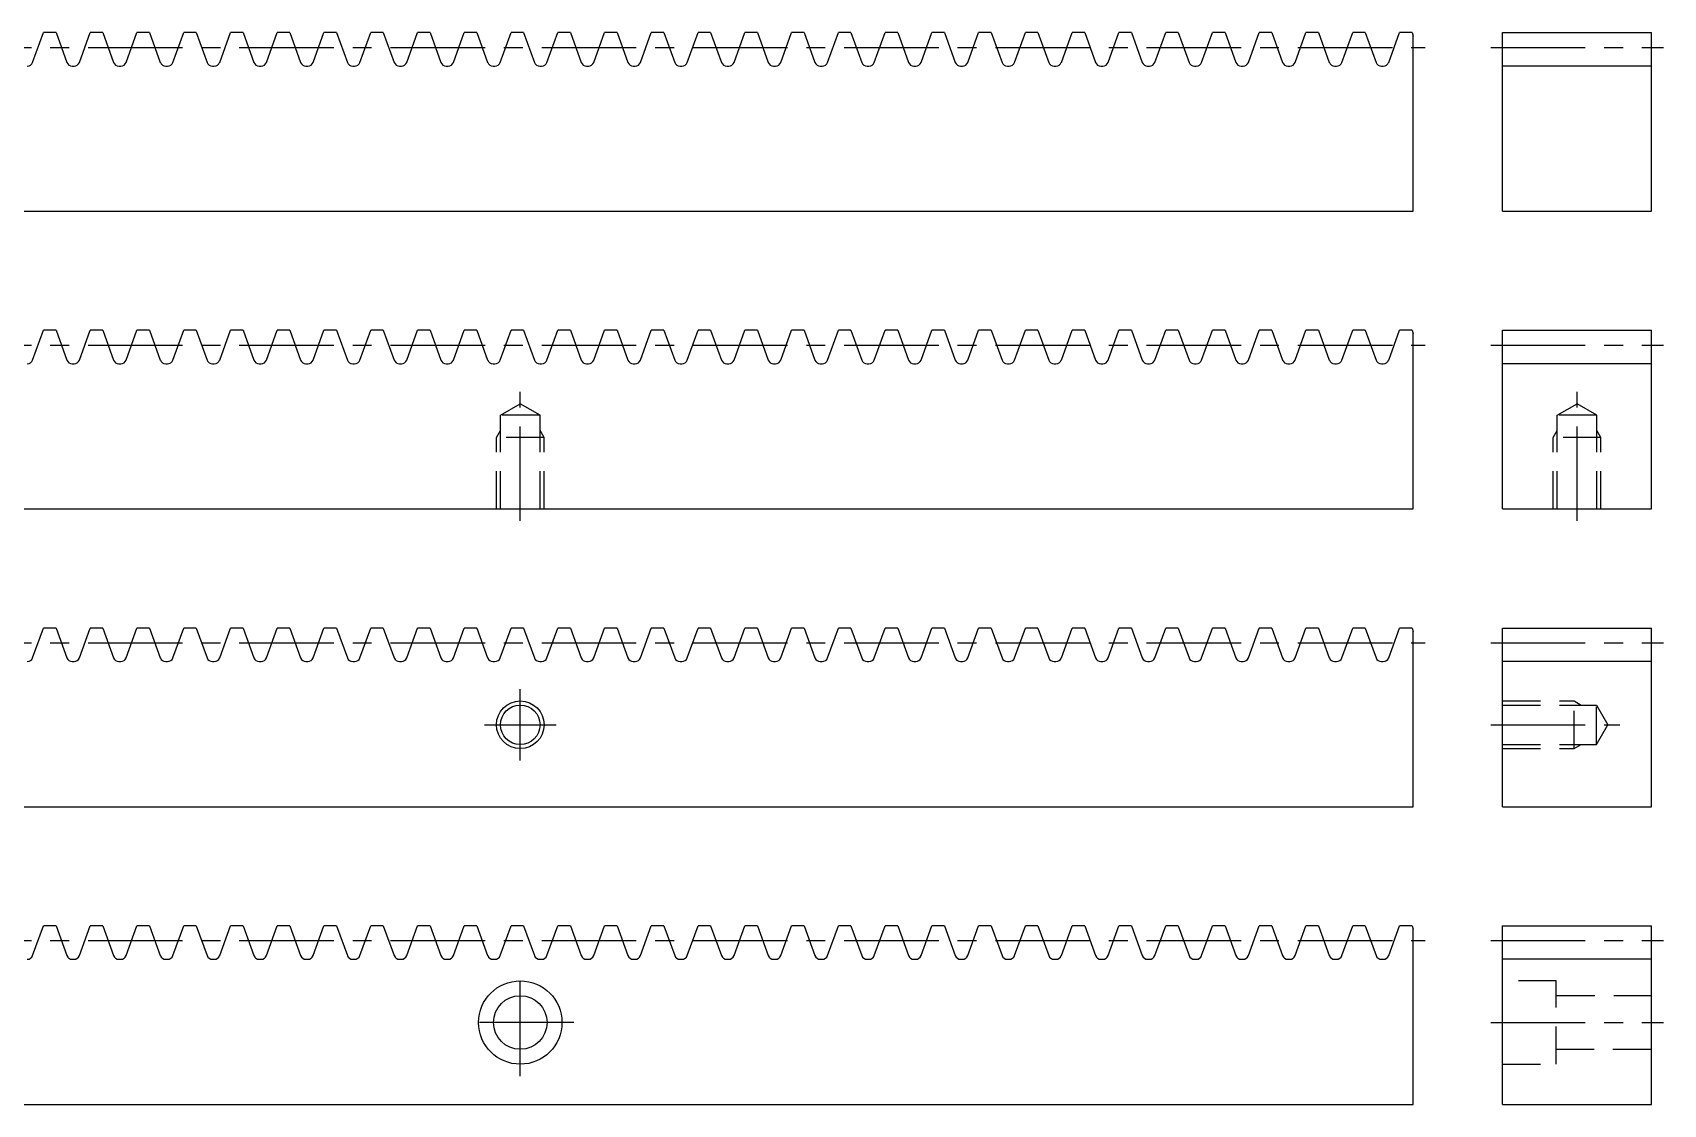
# Model space of a CAD drawing. Extents: x 0 to 552, y -23 to 195.
# Drawn here: x 278.1 to 552, y 15 to 195 of the extents above; entities that cross this region are included whole.
import ezdxf

# ---------------------------------------------------------------- set-up
doc = ezdxf.new("R2010")
doc.units = 0
doc.header["$LTSCALE"] = 0.5
doc.linetypes.add('CENTER', pattern=[50.8, 31.75, -6.35, 6.35, -6.35])
doc.linetypes.add('DASHED', pattern=[19.05, 12.7, -6.35])
for name, color, linetype in [('MSM_CENTER', 1, 'CENTER'), ('MSM_CONTINUOUS', 7, 'CONTINUOUS'), ('MSM_DASHED', 4, 'DASHED'), ('MSM_NARROW', 5, 'CONTINUOUS')]:
    doc.layers.add(name, color=color, linetype=linetype)

msp = doc.modelspace()

# ---------------------------------------------------------------- linework, layer by layer
at = {"layer": 'MSM_CENTER'}
for p, q in [((8, 192.5), (512, 192.5)), ((523, 192.5), (552, 192.5)), ((8, 142.5), (512, 142.5)), ((523, 142.5), (552, 142.5)), ((360, 113), (360, 134.67)), ((537.5, 113), (537.5, 134.67)), ((8, 92.5), (512, 92.5)), ((523, 92.5), (552, 92.5)), ((360, 72.75), (360, 84.75)), ((354, 78.75), (366, 78.75)), ((523, 78.75), (544.67, 78.75)), ((8, 42.5), (512, 42.5)), ((523, 42.5), (552, 42.5)), ((360, 19.75), (360, 37.75)), ((369, 28.75), (351, 28.75)), ((523, 28.75), (552, 28.75))]:
    msp.add_line(p, q, dxfattribs=at)
at = {"layer": 'MSM_CONTINUOUS'}
for p, q in [((278.09, 190), (279.91, 195)), ((282.02, 195), (279.91, 195)), ((282.02, 195), (283.84, 190)), ((285.94, 190), (287.76, 195)), ((289.87, 195), (287.76, 195)), ((289.87, 195), (291.69, 190)), ((293.8, 190), (295.62, 195)), ((297.72, 195), (295.62, 195)), ((297.72, 195), (299.54, 190)), ((301.65, 190), (303.47, 195)), ((305.58, 195), (303.47, 195)), ((305.58, 195), (307.4, 190)), ((309.51, 190), (311.33, 195)), ((313.43, 195), (311.33, 195)), ((313.43, 195), (315.25, 190)), ((317.36, 190), (319.18, 195)), ((321.29, 195), (319.18, 195)), ((321.29, 195), (323.11, 190)), ((325.21, 190), (327.03, 195)), ((329.14, 195), (327.03, 195)), ((329.14, 195), (330.96, 190)), ((333.07, 190), (334.89, 195)), ((336.99, 195), (334.89, 195)), ((336.99, 195), (338.81, 190)), ((340.92, 190), (342.74, 195)), ((344.85, 195), (342.74, 195)), ((344.85, 195), (346.67, 190)), ((348.78, 190), (350.6, 195)), ((352.7, 195), (350.6, 195)), ((352.7, 195), (354.52, 190)), ((356.63, 190), (358.45, 195)), ((360.56, 195), (358.45, 195)), ((360.56, 195), (362.38, 190)), ((364.48, 190), (366.3, 195)), ((368.41, 195), (366.3, 195)), ((368.41, 195), (370.23, 190)), ((372.34, 190), (374.16, 195)), ((376.26, 195), (374.16, 195)), ((376.26, 195), (378.08, 190)), ((380.19, 190), (382.01, 195)), ((384.12, 195), (382.01, 195)), ((384.12, 195), (385.94, 190)), ((388.05, 190), (389.87, 195)), ((391.97, 195), (389.87, 195)), ((391.97, 195), (393.79, 190)), ((395.9, 190), (397.72, 195)), ((399.83, 195), (397.72, 195)), ((399.83, 195), (401.65, 190)), ((403.75, 190), (405.57, 195)), ((407.68, 195), (405.57, 195)), ((407.68, 195), (409.5, 190)), ((411.61, 190), (413.43, 195)), ((415.53, 195), (413.43, 195)), ((415.53, 195), (417.35, 190)), ((419.46, 190), (421.28, 195)), ((423.39, 195), (421.28, 195)), ((423.39, 195), (425.21, 190)), ((427.32, 190), (429.14, 195)), ((431.24, 195), (429.14, 195)), ((431.24, 195), (433.06, 190)), ((435.17, 190), (436.99, 195)), ((439.1, 195), (436.99, 195)), ((439.1, 195), (440.92, 190)), ((443.02, 190), (444.84, 195)), ((446.95, 195), (444.84, 195)), ((446.95, 195), (448.77, 190)), ((450.88, 190), (452.7, 195)), ((454.8, 195), (452.7, 195)), ((454.8, 195), (456.62, 190)), ((458.73, 190), (460.55, 195)), ((462.66, 195), (460.55, 195)), ((462.66, 195), (464.48, 190)), ((466.59, 190), (468.41, 195)), ((470.51, 195), (468.41, 195)), ((470.51, 195), (472.33, 190)), ((474.44, 190), (476.26, 195)), ((478.37, 195), (476.26, 195)), ((478.37, 195), (480.19, 190)), ((482.29, 190), (484.11, 195)), ((486.22, 195), (484.11, 195)), ((486.22, 195), (488.04, 190)), ((490.15, 190), (491.97, 195)), ((494.07, 195), (491.97, 195)), ((494.07, 195), (495.89, 190)), ((498, 190), (499.82, 195)), ((501.93, 195), (499.82, 195)), ((501.93, 195), (503.75, 190)), ((505.86, 190), (507.68, 195)), ((509.78, 195), (507.68, 195)), ((509.78, 195), (510, 194.4)), ((525, 165), (525, 195)), ((525, 195), (550, 195)), ((550, 165), (550, 195)), ((510, 165), (510, 194.4)), ((284.73, 189.38), (285.05, 189.38)), ((292.58, 189.38), (292.9, 189.38)), ((300.44, 189.38), (300.76, 189.38)), ((308.29, 189.38), (308.61, 189.38)), ((316.15, 189.38), (316.47, 189.38)), ((324, 189.38), (324.32, 189.38)), ((331.85, 189.38), (332.17, 189.38)), ((339.71, 189.38), (340.03, 189.38)), ((347.56, 189.38), (347.88, 189.38)), ((355.42, 189.38), (355.74, 189.38)), ((363.27, 189.38), (363.59, 189.38)), ((371.12, 189.38), (371.44, 189.38)), ((378.98, 189.38), (379.3, 189.38)), ((386.83, 189.38), (387.15, 189.38)), ((394.69, 189.38), (395.01, 189.38)), ((402.54, 189.38), (402.86, 189.38)), ((410.39, 189.38), (410.71, 189.38)), ((418.25, 189.38), (418.57, 189.38)), ((426.1, 189.38), (426.42, 189.38)), ((433.96, 189.38), (434.28, 189.38)), ((441.81, 189.38), (442.13, 189.38)), ((449.66, 189.38), (449.98, 189.38)), ((457.52, 189.38), (457.84, 189.38)), ((465.37, 189.38), (465.69, 189.38)), ((473.23, 189.38), (473.55, 189.38)), ((481.08, 189.38), (481.4, 189.38)), ((488.93, 189.38), (489.25, 189.38)), ((496.79, 189.38), (497.11, 189.38)), ((504.64, 189.38), (504.96, 189.38)), ((550, 189.38), (525, 189.38)), ((10, 165), (510, 165)), ((525, 165), (550, 165)), ((278.09, 140), (279.91, 145)), ((282.02, 145), (279.91, 145)), ((282.02, 145), (283.84, 140)), ((285.94, 140), (287.76, 145)), ((289.87, 145), (287.76, 145)), ((289.87, 145), (291.69, 140)), ((293.8, 140), (295.62, 145)), ((297.72, 145), (295.62, 145)), ((297.72, 145), (299.54, 140)), ((301.65, 140), (303.47, 145)), ((305.58, 145), (303.47, 145)), ((305.58, 145), (307.4, 140)), ((309.51, 140), (311.33, 145)), ((313.43, 145), (311.33, 145)), ((313.43, 145), (315.25, 140)), ((317.36, 140), (319.18, 145)), ((321.29, 145), (319.18, 145)), ((321.29, 145), (323.11, 140)), ((325.21, 140), (327.03, 145)), ((329.14, 145), (327.03, 145)), ((329.14, 145), (330.96, 140)), ((333.07, 140), (334.89, 145)), ((336.99, 145), (334.89, 145)), ((336.99, 145), (338.81, 140)), ((340.92, 140), (342.74, 145)), ((344.85, 145), (342.74, 145)), ((344.85, 145), (346.67, 140)), ((348.78, 140), (350.6, 145)), ((352.7, 145), (350.6, 145)), ((352.7, 145), (354.52, 140)), ((356.63, 140), (358.45, 145)), ((360.56, 145), (358.45, 145)), ((360.56, 145), (362.38, 140)), ((364.48, 140), (366.3, 145)), ((368.41, 145), (366.3, 145)), ((368.41, 145), (370.23, 140)), ((372.34, 140), (374.16, 145)), ((376.26, 145), (374.16, 145)), ((376.26, 145), (378.08, 140)), ((380.19, 140), (382.01, 145)), ((384.12, 145), (382.01, 145)), ((384.12, 145), (385.94, 140)), ((388.05, 140), (389.87, 145)), ((391.97, 145), (389.87, 145)), ((391.97, 145), (393.79, 140)), ((395.9, 140), (397.72, 145)), ((399.83, 145), (397.72, 145)), ((399.83, 145), (401.65, 140)), ((403.75, 140), (405.57, 145)), ((407.68, 145), (405.57, 145)), ((407.68, 145), (409.5, 140)), ((411.61, 140), (413.43, 145)), ((415.53, 145), (413.43, 145)), ((415.53, 145), (417.35, 140)), ((419.46, 140), (421.28, 145)), ((423.39, 145), (421.28, 145)), ((423.39, 145), (425.21, 140)), ((427.32, 140), (429.14, 145)), ((431.24, 145), (429.14, 145)), ((431.24, 145), (433.06, 140)), ((435.17, 140), (436.99, 145)), ((439.1, 145), (436.99, 145)), ((439.1, 145), (440.92, 140)), ((443.02, 140), (444.84, 145)), ((446.95, 145), (444.84, 145)), ((446.95, 145), (448.77, 140)), ((450.88, 140), (452.7, 145)), ((454.8, 145), (452.7, 145)), ((454.8, 145), (456.62, 140)), ((458.73, 140), (460.55, 145)), ((462.66, 145), (460.55, 145)), ((462.66, 145), (464.48, 140)), ((466.59, 140), (468.41, 145)), ((470.51, 145), (468.41, 145)), ((470.51, 145), (472.33, 140)), ((474.44, 140), (476.26, 145)), ((478.37, 145), (476.26, 145)), ((478.37, 145), (480.19, 140)), ((482.29, 140), (484.11, 145)), ((486.22, 145), (484.11, 145)), ((486.22, 145), (488.04, 140)), ((490.15, 140), (491.97, 145)), ((494.07, 145), (491.97, 145)), ((494.07, 145), (495.89, 140)), ((498, 140), (499.82, 145)), ((501.93, 145), (499.82, 145)), ((501.93, 145), (503.75, 140)), ((505.86, 140), (507.68, 145)), ((509.78, 145), (507.68, 145)), ((509.78, 145), (510, 144.4)), ((510, 115), (510, 144.4)), ((525, 115), (525, 145)), ((525, 145), (550, 145)), ((550, 115), (550, 145)), ((284.73, 139.38), (285.05, 139.38)), ((292.58, 139.38), (292.9, 139.38)), ((300.44, 139.38), (300.76, 139.38)), ((308.29, 139.38), (308.61, 139.38)), ((316.15, 139.38), (316.47, 139.38)), ((324, 139.38), (324.32, 139.38)), ((331.85, 139.38), (332.17, 139.38)), ((339.71, 139.38), (340.03, 139.38)), ((347.56, 139.38), (347.88, 139.38)), ((355.42, 139.38), (355.74, 139.38)), ((363.27, 139.38), (363.59, 139.38)), ((371.12, 139.38), (371.44, 139.38)), ((378.98, 139.38), (379.3, 139.38)), ((386.83, 139.38), (387.15, 139.38)), ((394.69, 139.38), (395.01, 139.38)), ((402.54, 139.38), (402.86, 139.38)), ((410.39, 139.38), (410.71, 139.38)), ((418.25, 139.38), (418.57, 139.38)), ((426.1, 139.38), (426.42, 139.38)), ((433.96, 139.38), (434.28, 139.38)), ((441.81, 139.38), (442.13, 139.38)), ((449.66, 139.38), (449.98, 139.38)), ((457.52, 139.38), (457.84, 139.38)), ((465.37, 139.38), (465.69, 139.38)), ((473.23, 139.38), (473.55, 139.38)), ((481.08, 139.38), (481.4, 139.38)), ((488.93, 139.38), (489.25, 139.38)), ((496.79, 139.38), (497.11, 139.38)), ((504.64, 139.38), (504.96, 139.38)), ((550, 139.38), (525, 139.38)), ((10, 115), (510, 115)), ((525, 115), (550, 115)), ((278.09, 90), (279.91, 95)), ((282.02, 95), (279.91, 95)), ((282.02, 95), (283.84, 90)), ((285.94, 90), (287.76, 95)), ((289.87, 95), (287.76, 95)), ((289.87, 95), (291.69, 90)), ((293.8, 90), (295.62, 95)), ((297.72, 95), (295.62, 95)), ((297.72, 95), (299.54, 90)), ((301.65, 90), (303.47, 95)), ((305.58, 95), (303.47, 95)), ((305.58, 95), (307.4, 90)), ((309.51, 90), (311.33, 95)), ((313.43, 95), (311.33, 95)), ((313.43, 95), (315.25, 90)), ((317.36, 90), (319.18, 95)), ((321.29, 95), (319.18, 95)), ((321.29, 95), (323.11, 90)), ((325.21, 90), (327.03, 95)), ((329.14, 95), (327.03, 95)), ((329.14, 95), (330.96, 90)), ((333.07, 90), (334.89, 95)), ((336.99, 95), (334.89, 95)), ((336.99, 95), (338.81, 90)), ((340.92, 90), (342.74, 95)), ((344.85, 95), (342.74, 95)), ((344.85, 95), (346.67, 90)), ((348.78, 90), (350.6, 95)), ((352.7, 95), (350.6, 95)), ((352.7, 95), (354.52, 90)), ((356.63, 90), (358.45, 95)), ((360.56, 95), (358.45, 95)), ((360.56, 95), (362.38, 90)), ((364.48, 90), (366.3, 95)), ((368.41, 95), (366.3, 95)), ((368.41, 95), (370.23, 90)), ((372.34, 90), (374.16, 95)), ((376.26, 95), (374.16, 95)), ((376.26, 95), (378.08, 90)), ((380.19, 90), (382.01, 95)), ((384.12, 95), (382.01, 95)), ((384.12, 95), (385.94, 90)), ((388.05, 90), (389.87, 95)), ((391.97, 95), (389.87, 95)), ((391.97, 95), (393.79, 90)), ((395.9, 90), (397.72, 95)), ((399.83, 95), (397.72, 95)), ((399.83, 95), (401.65, 90)), ((403.75, 90), (405.57, 95)), ((407.68, 95), (405.57, 95)), ((407.68, 95), (409.5, 90)), ((411.61, 90), (413.43, 95)), ((415.53, 95), (413.43, 95)), ((415.53, 95), (417.35, 90)), ((419.46, 90), (421.28, 95)), ((423.39, 95), (421.28, 95)), ((423.39, 95), (425.21, 90)), ((427.32, 90), (429.14, 95)), ((431.24, 95), (429.14, 95)), ((431.24, 95), (433.06, 90)), ((435.17, 90), (436.99, 95)), ((439.1, 95), (436.99, 95)), ((439.1, 95), (440.92, 90)), ((443.02, 90), (444.84, 95)), ((446.95, 95), (444.84, 95)), ((446.95, 95), (448.77, 90)), ((450.88, 90), (452.7, 95)), ((454.8, 95), (452.7, 95)), ((454.8, 95), (456.62, 90)), ((458.73, 90), (460.55, 95)), ((462.66, 95), (460.55, 95)), ((462.66, 95), (464.48, 90)), ((466.59, 90), (468.41, 95)), ((470.51, 95), (468.41, 95)), ((470.51, 95), (472.33, 90)), ((474.44, 90), (476.26, 95)), ((478.37, 95), (476.26, 95)), ((478.37, 95), (480.19, 90)), ((482.29, 90), (484.11, 95)), ((486.22, 95), (484.11, 95)), ((486.22, 95), (488.04, 90)), ((490.15, 90), (491.97, 95)), ((494.07, 95), (491.97, 95)), ((494.07, 95), (495.89, 90)), ((498, 90), (499.82, 95)), ((501.93, 95), (499.82, 95)), ((501.93, 95), (503.75, 90)), ((505.86, 90), (507.68, 95)), ((509.78, 95), (507.68, 95)), ((509.78, 95), (510, 94.4)), ((510, 65), (510, 94.4)), ((525, 65), (525, 95)), ((525, 95), (550, 95)), ((550, 65), (550, 95)), ((284.73, 89.38), (285.05, 89.38)), ((292.58, 89.38), (292.9, 89.38)), ((300.44, 89.38), (300.76, 89.38)), ((308.29, 89.38), (308.61, 89.38)), ((316.15, 89.38), (316.47, 89.38)), ((324, 89.38), (324.32, 89.38)), ((331.85, 89.38), (332.17, 89.38)), ((339.71, 89.38), (340.03, 89.38)), ((347.56, 89.38), (347.88, 89.38)), ((355.42, 89.38), (355.74, 89.38)), ((363.27, 89.38), (363.59, 89.38)), ((371.12, 89.38), (371.44, 89.38)), ((378.98, 89.38), (379.3, 89.38)), ((386.83, 89.38), (387.15, 89.38)), ((394.69, 89.38), (395.01, 89.38)), ((402.54, 89.38), (402.86, 89.38)), ((410.39, 89.38), (410.71, 89.38)), ((418.25, 89.38), (418.57, 89.38)), ((426.1, 89.38), (426.42, 89.38)), ((433.96, 89.38), (434.28, 89.38)), ((441.81, 89.38), (442.13, 89.38)), ((449.66, 89.38), (449.98, 89.38)), ((457.52, 89.38), (457.84, 89.38)), ((465.37, 89.38), (465.69, 89.38)), ((473.23, 89.38), (473.55, 89.38)), ((481.08, 89.38), (481.4, 89.38)), ((488.93, 89.38), (489.25, 89.38)), ((496.79, 89.38), (497.11, 89.38)), ((504.64, 89.38), (504.96, 89.38)), ((550, 89.38), (525, 89.38)), ((10, 65), (510, 65)), ((525, 65), (550, 65)), ((278.09, 40), (279.91, 45)), ((282.02, 45), (279.91, 45)), ((282.02, 45), (283.84, 40)), ((285.94, 40), (287.76, 45)), ((289.87, 45), (287.76, 45)), ((289.87, 45), (291.69, 40)), ((293.8, 40), (295.62, 45)), ((297.72, 45), (295.62, 45)), ((297.72, 45), (299.54, 40)), ((301.65, 40), (303.47, 45)), ((305.58, 45), (303.47, 45)), ((305.58, 45), (307.4, 40)), ((309.51, 40), (311.33, 45)), ((313.43, 45), (311.33, 45)), ((313.43, 45), (315.25, 40)), ((317.36, 40), (319.18, 45)), ((321.29, 45), (319.18, 45)), ((321.29, 45), (323.11, 40)), ((325.21, 40), (327.03, 45)), ((329.14, 45), (327.03, 45)), ((329.14, 45), (330.96, 40)), ((333.07, 40), (334.89, 45)), ((336.99, 45), (334.89, 45)), ((336.99, 45), (338.81, 40)), ((340.92, 40), (342.74, 45)), ((344.85, 45), (342.74, 45)), ((344.85, 45), (346.67, 40)), ((348.78, 40), (350.6, 45)), ((352.7, 45), (350.6, 45)), ((352.7, 45), (354.52, 40)), ((356.63, 40), (358.45, 45)), ((360.56, 45), (358.45, 45)), ((360.56, 45), (362.38, 40)), ((364.48, 40), (366.3, 45)), ((368.41, 45), (366.3, 45)), ((368.41, 45), (370.23, 40)), ((372.34, 40), (374.16, 45)), ((376.26, 45), (374.16, 45)), ((376.26, 45), (378.08, 40)), ((380.19, 40), (382.01, 45)), ((384.12, 45), (382.01, 45)), ((384.12, 45), (385.94, 40)), ((388.05, 40), (389.87, 45)), ((391.97, 45), (389.87, 45)), ((391.97, 45), (393.79, 40)), ((395.9, 40), (397.72, 45)), ((399.83, 45), (397.72, 45)), ((399.83, 45), (401.65, 40)), ((403.75, 40), (405.57, 45)), ((407.68, 45), (405.57, 45)), ((407.68, 45), (409.5, 40)), ((411.61, 40), (413.43, 45)), ((415.53, 45), (413.43, 45)), ((415.53, 45), (417.35, 40)), ((419.46, 40), (421.28, 45)), ((423.39, 45), (421.28, 45)), ((423.39, 45), (425.21, 40)), ((427.32, 40), (429.14, 45)), ((431.24, 45), (429.14, 45)), ((431.24, 45), (433.06, 40)), ((435.17, 40), (436.99, 45)), ((439.1, 45), (436.99, 45)), ((439.1, 45), (440.92, 40)), ((443.02, 40), (444.84, 45)), ((446.95, 45), (444.84, 45)), ((446.95, 45), (448.77, 40)), ((450.88, 40), (452.7, 45)), ((454.8, 45), (452.7, 45)), ((454.8, 45), (456.62, 40)), ((458.73, 40), (460.55, 45)), ((462.66, 45), (460.55, 45)), ((462.66, 45), (464.48, 40)), ((466.59, 40), (468.41, 45)), ((470.51, 45), (468.41, 45)), ((470.51, 45), (472.33, 40)), ((474.44, 40), (476.26, 45)), ((478.37, 45), (476.26, 45)), ((478.37, 45), (480.19, 40)), ((482.29, 40), (484.11, 45)), ((486.22, 45), (484.11, 45)), ((486.22, 45), (488.04, 40)), ((490.15, 40), (491.97, 45)), ((494.07, 45), (491.97, 45)), ((494.07, 45), (495.89, 40)), ((498, 40), (499.82, 45)), ((501.93, 45), (499.82, 45)), ((501.93, 45), (503.75, 40)), ((505.86, 40), (507.68, 45)), ((509.78, 45), (507.68, 45)), ((509.78, 45), (510, 44.4)), ((510, 15), (510, 44.4)), ((525, 15), (525, 45)), ((525, 45), (550, 45)), ((550, 15), (550, 45)), ((284.73, 39.38), (285.05, 39.38)), ((292.58, 39.38), (292.9, 39.38)), ((300.44, 39.38), (300.76, 39.38)), ((308.29, 39.38), (308.61, 39.38)), ((316.15, 39.38), (316.47, 39.38)), ((324, 39.38), (324.32, 39.38)), ((331.85, 39.38), (332.17, 39.38)), ((339.71, 39.38), (340.03, 39.38)), ((347.56, 39.38), (347.88, 39.38)), ((355.42, 39.38), (355.74, 39.38)), ((363.27, 39.38), (363.59, 39.38)), ((371.12, 39.38), (371.44, 39.38)), ((378.98, 39.38), (379.3, 39.38)), ((386.83, 39.38), (387.15, 39.38)), ((394.69, 39.38), (395.01, 39.38)), ((402.54, 39.38), (402.86, 39.38)), ((410.39, 39.38), (410.71, 39.38)), ((418.25, 39.38), (418.57, 39.38)), ((426.1, 39.38), (426.42, 39.38)), ((433.96, 39.38), (434.28, 39.38)), ((441.81, 39.38), (442.13, 39.38)), ((449.66, 39.38), (449.98, 39.38)), ((457.52, 39.38), (457.84, 39.38)), ((465.37, 39.38), (465.69, 39.38)), ((473.23, 39.38), (473.55, 39.38)), ((481.08, 39.38), (481.4, 39.38)), ((488.93, 39.38), (489.25, 39.38)), ((496.79, 39.38), (497.11, 39.38)), ((504.64, 39.38), (504.96, 39.38)), ((550, 39.38), (525, 39.38)), ((10, 15), (510, 15)), ((525, 15), (550, 15))]:
    msp.add_line(p, q, dxfattribs=at)
for centre, radius in [((360, 78.75), 3.32), ((360, 28.75), 7), ((360, 28.75), 4.5)]:
    msp.add_circle(centre, radius, dxfattribs=at)
for centre, start, end in [((277.2, 190.32), 270, 340), ((284.73, 190.32), 200, 270), ((285.05, 190.32), 270, 340), ((292.58, 190.32), 200, 270), ((292.9, 190.32), 270, 340), ((300.44, 190.32), 200, 270), ((300.76, 190.32), 270, 340), ((308.29, 190.32), 200, 270), ((308.61, 190.32), 270, 340), ((316.15, 190.32), 200, 270), ((316.47, 190.32), 270, 340), ((324, 190.32), 200, 270), ((324.32, 190.32), 270, 340), ((331.85, 190.32), 200, 270), ((332.17, 190.32), 270, 340), ((339.71, 190.32), 200, 270), ((340.03, 190.32), 270, 340), ((347.56, 190.32), 200, 270), ((347.88, 190.32), 270, 340), ((355.42, 190.32), 200, 270), ((355.74, 190.32), 270, 340), ((363.27, 190.32), 200, 270), ((363.59, 190.32), 270, 340), ((371.12, 190.32), 200, 270), ((371.44, 190.32), 270, 340), ((378.98, 190.32), 200, 270), ((379.3, 190.32), 270, 340), ((386.83, 190.32), 200, 270), ((387.15, 190.32), 270, 340), ((394.69, 190.32), 200, 270), ((395.01, 190.32), 270, 340), ((402.54, 190.32), 200, 270), ((402.86, 190.32), 270, 340), ((410.39, 190.32), 200, 270), ((410.71, 190.32), 270, 340), ((418.25, 190.32), 200, 270), ((418.57, 190.32), 270, 340), ((426.1, 190.32), 200, 270), ((426.42, 190.32), 270, 340), ((433.96, 190.32), 200, 270), ((434.28, 190.32), 270, 340), ((441.81, 190.32), 200, 270), ((442.13, 190.32), 270, 340), ((449.66, 190.32), 200, 270), ((449.98, 190.32), 270, 340), ((457.52, 190.32), 200, 270), ((457.84, 190.32), 270, 340), ((465.37, 190.32), 200, 270), ((465.69, 190.32), 270, 340), ((473.23, 190.32), 200, 270), ((473.55, 190.32), 270, 340), ((481.08, 190.32), 200, 270), ((481.4, 190.32), 270, 340), ((488.93, 190.32), 200, 270), ((489.25, 190.32), 270, 340), ((496.79, 190.32), 200, 270), ((497.11, 190.32), 270, 340), ((504.64, 190.32), 200, 270), ((504.96, 190.32), 270, 340), ((277.2, 140.32), 270, 340), ((284.73, 140.32), 200, 270), ((285.05, 140.32), 270, 340), ((292.58, 140.32), 200, 270), ((292.9, 140.32), 270, 340), ((300.44, 140.32), 200, 270), ((300.76, 140.32), 270, 340), ((308.29, 140.32), 200, 270), ((308.61, 140.32), 270, 340), ((316.15, 140.32), 200, 270), ((316.47, 140.32), 270, 340), ((324, 140.32), 200, 270), ((324.32, 140.32), 270, 340), ((331.85, 140.32), 200, 270), ((332.17, 140.32), 270, 340), ((339.71, 140.32), 200, 270), ((340.03, 140.32), 270, 340), ((347.56, 140.32), 200, 270), ((347.88, 140.32), 270, 340), ((355.42, 140.32), 200, 270), ((355.74, 140.32), 270, 340), ((363.27, 140.32), 200, 270), ((363.59, 140.32), 270, 340), ((371.12, 140.32), 200, 270), ((371.44, 140.32), 270, 340), ((378.98, 140.32), 200, 270), ((379.3, 140.32), 270, 340), ((386.83, 140.32), 200, 270), ((387.15, 140.32), 270, 340), ((394.69, 140.32), 200, 270), ((395.01, 140.32), 270, 340), ((402.54, 140.32), 200, 270), ((402.86, 140.32), 270, 340), ((410.39, 140.32), 200, 270), ((410.71, 140.32), 270, 340), ((418.25, 140.32), 200, 270), ((418.57, 140.32), 270, 340), ((426.1, 140.32), 200, 270), ((426.42, 140.32), 270, 340), ((433.96, 140.32), 200, 270), ((434.28, 140.32), 270, 340), ((441.81, 140.32), 200, 270), ((442.13, 140.32), 270, 340), ((449.66, 140.32), 200, 270), ((449.98, 140.32), 270, 340), ((457.52, 140.32), 200, 270), ((457.84, 140.32), 270, 340), ((465.37, 140.32), 200, 270), ((465.69, 140.32), 270, 340), ((473.23, 140.32), 200, 270), ((473.55, 140.32), 270, 340), ((481.08, 140.32), 200, 270), ((481.4, 140.32), 270, 340), ((488.93, 140.32), 200, 270), ((489.25, 140.32), 270, 340), ((496.79, 140.32), 200, 270), ((497.11, 140.32), 270, 340), ((504.64, 140.32), 200, 270), ((504.96, 140.32), 270, 340), ((277.2, 90.32), 270, 340), ((284.73, 90.32), 200, 270), ((285.05, 90.32), 270, 340), ((292.58, 90.32), 200, 270), ((292.9, 90.32), 270, 340), ((300.44, 90.32), 200, 270), ((300.76, 90.32), 270, 340), ((308.29, 90.32), 200, 270), ((308.61, 90.32), 270, 340), ((316.15, 90.32), 200, 270), ((316.47, 90.32), 270, 340), ((324, 90.32), 200, 270), ((324.32, 90.32), 270, 340), ((331.85, 90.32), 200, 270), ((332.17, 90.32), 270, 340), ((339.71, 90.32), 200, 270), ((340.03, 90.32), 270, 340), ((347.56, 90.32), 200, 270), ((347.88, 90.32), 270, 340), ((355.42, 90.32), 200, 270), ((355.74, 90.32), 270, 340), ((363.27, 90.32), 200, 270), ((363.59, 90.32), 270, 340), ((371.12, 90.32), 200, 270), ((371.44, 90.32), 270, 340), ((378.98, 90.32), 200, 270), ((379.3, 90.32), 270, 340), ((386.83, 90.32), 200, 270), ((387.15, 90.32), 270, 340), ((394.69, 90.32), 200, 270), ((395.01, 90.32), 270, 340), ((402.54, 90.32), 200, 270), ((402.86, 90.32), 270, 340), ((410.39, 90.32), 200, 270), ((410.71, 90.32), 270, 340), ((418.25, 90.32), 200, 270), ((418.57, 90.32), 270, 340), ((426.1, 90.32), 200, 270), ((426.42, 90.32), 270, 340), ((433.96, 90.32), 200, 270), ((434.28, 90.32), 270, 340), ((441.81, 90.32), 200, 270), ((442.13, 90.32), 270, 340), ((449.66, 90.32), 200, 270), ((449.98, 90.32), 270, 340), ((457.52, 90.32), 200, 270), ((457.84, 90.32), 270, 340), ((465.37, 90.32), 200, 270), ((465.69, 90.32), 270, 340), ((473.23, 90.32), 200, 270), ((473.55, 90.32), 270, 340), ((481.08, 90.32), 200, 270), ((481.4, 90.32), 270, 340), ((488.93, 90.32), 200, 270), ((489.25, 90.32), 270, 340), ((496.79, 90.32), 200, 270), ((497.11, 90.32), 270, 340), ((504.64, 90.32), 200, 270), ((504.96, 90.32), 270, 340), ((277.2, 40.32), 270, 340), ((284.73, 40.32), 200, 270), ((285.05, 40.32), 270, 340), ((292.58, 40.32), 200, 270), ((292.9, 40.32), 270, 340), ((300.44, 40.32), 200, 270), ((300.76, 40.32), 270, 340), ((308.29, 40.32), 200, 270), ((308.61, 40.32), 270, 340), ((316.15, 40.32), 200, 270), ((316.47, 40.32), 270, 340), ((324, 40.32), 200, 270), ((324.32, 40.32), 270, 340), ((331.85, 40.32), 200, 270), ((332.17, 40.32), 270, 340), ((339.71, 40.32), 200, 270), ((340.03, 40.32), 270, 340), ((347.56, 40.32), 200, 270), ((347.88, 40.32), 270, 340), ((355.42, 40.32), 200, 270), ((355.74, 40.32), 270, 340), ((363.27, 40.32), 200, 270), ((363.59, 40.32), 270, 340), ((371.12, 40.32), 200, 270), ((371.44, 40.32), 270, 340), ((378.98, 40.32), 200, 270), ((379.3, 40.32), 270, 340), ((386.83, 40.32), 200, 270), ((387.15, 40.32), 270, 340), ((394.69, 40.32), 200, 270), ((395.01, 40.32), 270, 340), ((402.54, 40.32), 200, 270), ((402.86, 40.32), 270, 340), ((410.39, 40.32), 200, 270), ((410.71, 40.32), 270, 340), ((418.25, 40.32), 200, 270), ((418.57, 40.32), 270, 340), ((426.1, 40.32), 200, 270), ((426.42, 40.32), 270, 340), ((433.96, 40.32), 200, 270), ((434.28, 40.32), 270, 340), ((441.81, 40.32), 200, 270), ((442.13, 40.32), 270, 340), ((449.66, 40.32), 200, 270), ((449.98, 40.32), 270, 340), ((457.52, 40.32), 200, 270), ((457.84, 40.32), 270, 340), ((465.37, 40.32), 200, 270), ((465.69, 40.32), 270, 340), ((473.23, 40.32), 200, 270), ((473.55, 40.32), 270, 340), ((481.08, 40.32), 200, 270), ((481.4, 40.32), 270, 340), ((488.93, 40.32), 200, 270), ((489.25, 40.32), 270, 340), ((496.79, 40.32), 200, 270), ((497.11, 40.32), 270, 340), ((504.64, 40.32), 200, 270), ((504.96, 40.32), 270, 340)]:
    msp.add_arc(centre, 0.95, start, end, dxfattribs=at)
at = {"layer": 'MSM_DASHED'}
for p, q in [((356.68, 130.75), (360, 132.67)), ((363.32, 130.75), (360, 132.67)), ((534.18, 130.75), (537.5, 132.67)), ((540.82, 130.75), (537.5, 132.67)), ((363.32, 130.75), (356.68, 130.75)), ((356.68, 115), (356.68, 130.75)), ((363.32, 115), (363.32, 130.75)), ((540.82, 130.75), (534.18, 130.75)), ((534.18, 115), (534.18, 130.75)), ((540.82, 115), (540.82, 130.75)), ((356, 127), (356.68, 128.17)), ((364, 127), (356, 127)), ((356, 115), (356, 127)), ((364, 127), (363.32, 128.17)), ((364, 115), (364, 127)), ((533.5, 127), (534.18, 128.17)), ((541.5, 127), (533.5, 127)), ((533.5, 115), (533.5, 127)), ((541.5, 127), (540.82, 128.17)), ((541.5, 115), (541.5, 127)), ((525, 82.75), (537, 82.75)), ((537, 74.75), (537, 82.75)), ((537, 82.75), (538.17, 82.07)), ((525, 82.07), (540.75, 82.07)), ((540.75, 75.43), (540.75, 82.07)), ((540.75, 82.07), (542.67, 78.75)), ((540.75, 75.43), (542.67, 78.75)), ((525, 75.43), (540.75, 75.43)), ((525, 74.75), (537, 74.75)), ((537, 74.75), (538.17, 75.43)), ((534, 35.75), (525, 35.75)), ((534, 21.75), (534, 35.75)), ((550, 33.25), (534, 33.25)), ((534, 24.25), (550, 24.25)), ((525, 21.75), (534, 21.75))]:
    msp.add_line(p, q, dxfattribs=at)
at = {"layer": 'MSM_NARROW'}
msp.add_circle((360, 78.75), 4, dxfattribs=at)

doc.saveas('drawing.dxf')
